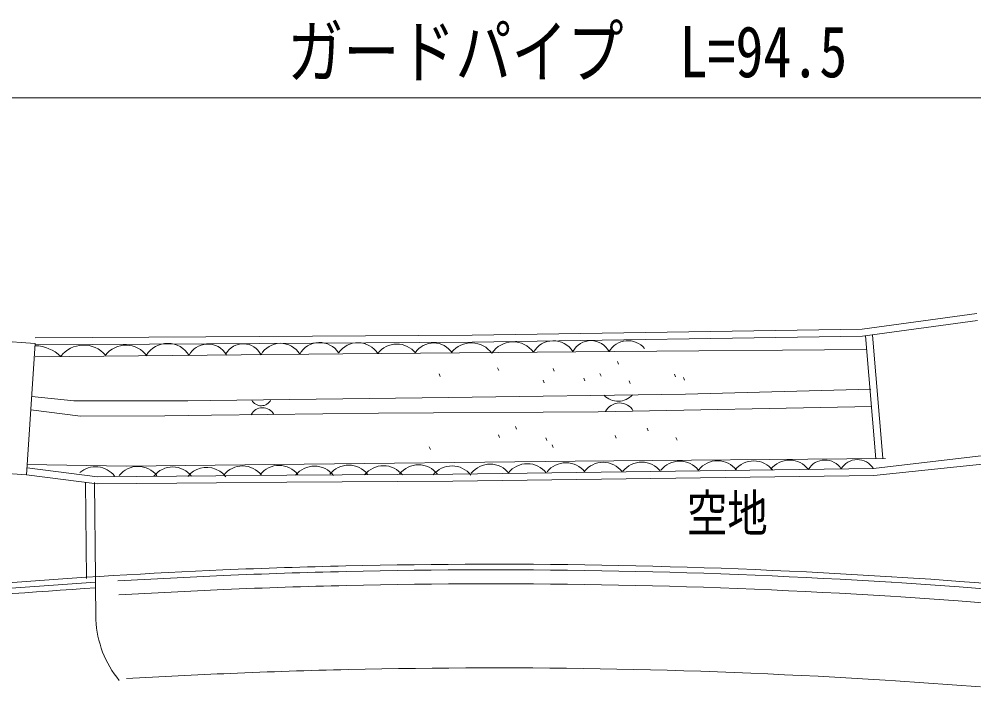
# Model space of a CAD drawing. Units: millimetres, scale not verified. Extents: x 40000 to 680000, y 20000 to 380000.
# Drawn here: x 298689 to 332767, y 321039 to 344877 of the extents above; entities that cross this region are included whole.
import ezdxf
from ezdxf.enums import TextEntityAlignment as Align

# ---------------------------------------------------------------- set-up
doc = ezdxf.new("R2010")
doc.units = ezdxf.units.MM
doc.header["$LTSCALE"] = 1000
doc.linetypes.add('DASHED', pattern=[7.5, 6, -1.5])
doc.layers.add('M-WORK', color=1, linetype='Continuous', lineweight=13)
doc.styles.add('ＭＳ 明朝', font='')
doc.styles.get('ＭＳ 明朝').set_extended_font_data('MS Mincho')

msp = doc.modelspace()

# ---------------------------------------------------------------- linework, layer by layer
at = {"layer": 'M-WORK'}
for p, q in [((271047, 342065), (365375, 342065)), ((332870, 334369), (328776, 333806)), ((332897, 334121), (328795, 333556)), ((328776, 333806), (314861, 333593)), ((299268, 333300), (297892, 333394)), ((298949, 328607), (299268, 333300)), ((305359, 333533), (299268, 333494)), ((305376, 333283), (299269, 333244)), ((314861, 333593), (305359, 333533)), ((314864, 333343), (305376, 333283)), ((328795, 333556), (314864, 333343)), ((328897, 333570), (329269, 329185)), ((329146, 333592), (329518, 329207)), ((319951, 333010), (310246, 332927)), ((328930, 333077), (319951, 333010)), ((305406, 332878), (299264, 332817)), ((310246, 332927), (305406, 332878)), ((320046, 332656), (320086, 332562)), ((315769, 332432), (315809, 332338)), ((317745, 332404), (317785, 332310)), ((313678, 332209), (313718, 332115)), ((317394, 331992), (317435, 331897)), ((318842, 332062), (318882, 331968)), ((319419, 332227), (319460, 332133)), ((320463, 331964), (320503, 331869)), ((322080, 332208), (322120, 332113)), ((322397, 332080), (322438, 331985)), ((329083, 331661), (322478, 331492)), ((300642, 331248), (299139, 331409)), ((304707, 331247), (300642, 331248)), ((305522, 331257), (304707, 331247)), ((314019, 331365), (305522, 331257)), ((322478, 331492), (314019, 331365)), ((300883, 330709), (299106, 330924)), ((329120, 331046), (319358, 330860)), ((303886, 330716), (300883, 330709)), ((305560, 330736), (303886, 330716)), ((311521, 330807), (305560, 330736)), ((319358, 330860), (311521, 330807)), ((316401, 330333), (316441, 330239)), ((321103, 330273), (321143, 330178)), ((315799, 330036), (315839, 329942)), ((317486, 329925), (317526, 329831)), ((319960, 330009), (320001, 329914)), ((322134, 329943), (322174, 329849)), ((344351, 330163), (329196, 328583)), ((313328, 329611), (313369, 329516)), ((317713, 329678), (317753, 329583)), ((333775, 329379), (329180, 328833)), ((302524, 328920), (298963, 328978)), ((301490, 328536), (298980, 328855)), ((305688, 328954), (302524, 328920)), ((307797, 328977), (305688, 328954)), ((318534, 329095), (307797, 328977)), ((329608, 329188), (318534, 329095)), ((297573, 328700), (298949, 328607)), ((301476, 328286), (298949, 328607)), ((305715, 328576), (301490, 328536)), ((308246, 328601), (305715, 328576)), ((314167, 328628), (308246, 328601)), ((329180, 328833), (314167, 328628)), ((329196, 328583), (314169, 328378)), ((301385, 328333), (301415, 324929)), ((305733, 328327), (301476, 328286)), ((308247, 328351), (305733, 328327)), ((314169, 328378), (308247, 328351)), ((301416, 324773), (301414, 324973)), ((301433, 323436), (301416, 324773)), ((330195, 324748), (329822, 324772)), ((330208, 324948), (329835, 324971)), ((331231, 324879), (330208, 324948)), ((332259, 324806), (331231, 324879)), ((333286, 324728), (332259, 324806)), ((331217, 324680), (330195, 324748)), ((332244, 324607), (331217, 324680)), ((333270, 324529), (332244, 324607)), ((330162, 324249), (329790, 324273)), ((331183, 324181), (330162, 324249)), ((332208, 324108), (331183, 324181)), ((333231, 324030), (332208, 324108)), ((329967, 321255), (329599, 321279)), ((330976, 321188), (329967, 321255)), ((331988, 321116), (330976, 321188)), ((332998, 321039), (331988, 321116))]:
    msp.add_line(p, q, dxfattribs=at)
at = {"layer": 'M-WORK', "linetype": 'DASHED'}
msp.add_line((301060, 328331), (301090, 324906), dxfattribs=at)
at = {"layer": 'M-WORK'}
for centre, radius, start, end in [((303992, 332402), 899, 31.4528, 147.8462), ((306687, 332572), 715, 27.064, 149.9707), ((308018, 332506), 798, 30.5544, 150.5938), ((309414, 332524), 808, 33.1096, 151.3596), ((310781, 332488), 838, 32.3641, 145.3408), ((313486, 332529), 788, 33.1367, 146.2571), ((314830, 332412), 908, 36.0531, 140.6825), ((316318, 332464), 895, 35.5884, 147.4084), ((317758, 332569), 825, 32.6326, 149.7122), ((319099, 332664), 735, 28.0142, 151.5969), ((320417, 332623), 773, 39.7269, 149.9913), ((299220, 331837), 1382, 46.343, 88.0519), ((300991, 332210), 1030, 40.814, 142.4321), ((302500, 332310), 928, 36.0886, 141.8693), ((305427, 332519), 761, 93.7866, 151.9568), ((305427, 332519), 761, 28.7302, 93.7866), ((312170, 332419), 859, 38.0739, 142.6388), ((307332, 331465), 391, 208.9896, 332.4711), ((320070, 331919), 685, 223.4114, 318.302), ((307379, 330550), 456, 27.8386, 153.522), ((320120, 330615), 559, 28.7865, 153.4028), ((301415, 328030), 867, 37.9124, 130.4108), ((302932, 328056), 854, 37.6654, 141.7169), ((304172, 328035), 854, 37.6654, 141.7169), ((305386, 328020), 854, 68.5153, 141.7169), ((306665, 328071), 854, 37.6654, 141.7169), ((307965, 328092), 854, 37.6654, 141.7169), ((309230, 328067), 854, 37.6654, 141.7169), ((310453, 328103), 854, 37.6654, 141.7169), ((311693, 328082), 854, 37.6654, 141.7169), ((312942, 328113), 854, 37.6654, 141.7169), ((314138, 328074), 854, 37.6654, 141.7169), ((315499, 328137), 854, 37.6654, 141.7169), ((316825, 328153), 854, 37.6654, 141.7169), ((318206, 328186), 854, 37.6654, 141.7169), ((319532, 328202), 854, 37.6654, 141.7169), ((320909, 328209), 854, 37.6654, 141.7169), ((322265, 328246), 854, 37.6654, 141.7169), ((323616, 328258), 854, 37.6654, 141.7169), ((324911, 328253), 854, 37.6654, 141.7169), ((326186, 328279), 854, 37.6654, 141.7169), ((327450, 328456), 682, 31.9431, 149.6165), ((328609, 328485), 668, 31.3823, 150.1772), ((305386, 328020), 854, 37.6654, 68.5153), ((315592, 98592), 226825, 92.43286, 100.35877), ((315594, 98594), 226825, 91.32398, 92.43359), ((315594, 98594), 226625, 91.32397, 92.43359), ((315594, 98594), 226825, 86.40198, 91.32397), ((315594, 98594), 226625, 86.40198, 91.32398), ((315592, 98592), 226625, 93.58618, 100.35877), ((315592, 98592), 226625, 92.43286, 93.38391), ((315592, 98592), 226425, 93.58618, 97.02075), ((315592, 98592), 226125, 92.43286, 93.38379), ((315594, 98594), 226125, 91.32398, 92.43359), ((315594, 98594), 226125, 86.40198, 91.32398), ((305057, 323587), 3628, 182.3901, 219.708), ((315594, 98594), 223125, 86.40198, 91.32398), ((315592, 98592), 223125, 92.40637, 93.35828), ((315594, 98594), 223125, 91.32398, 92.4071)]:
    msp.add_arc(centre, radius, start, end, dxfattribs=at)

# ---------------------------------------------------------------- texts
at = {"layer": 'M-WORK', "style": 'ＭＳ 明朝', "width": 0.8}
for s, height, p in [('ガードパイプ\u3000L=94.5', 1833, (308261, 342249)), ('空地', 1320, (322527, 326183))]:
    msp.add_text(s, height=height, dxfattribs=at).set_placement(p, align=Align.BOTTOM_LEFT)

doc.saveas('drawing.dxf')
